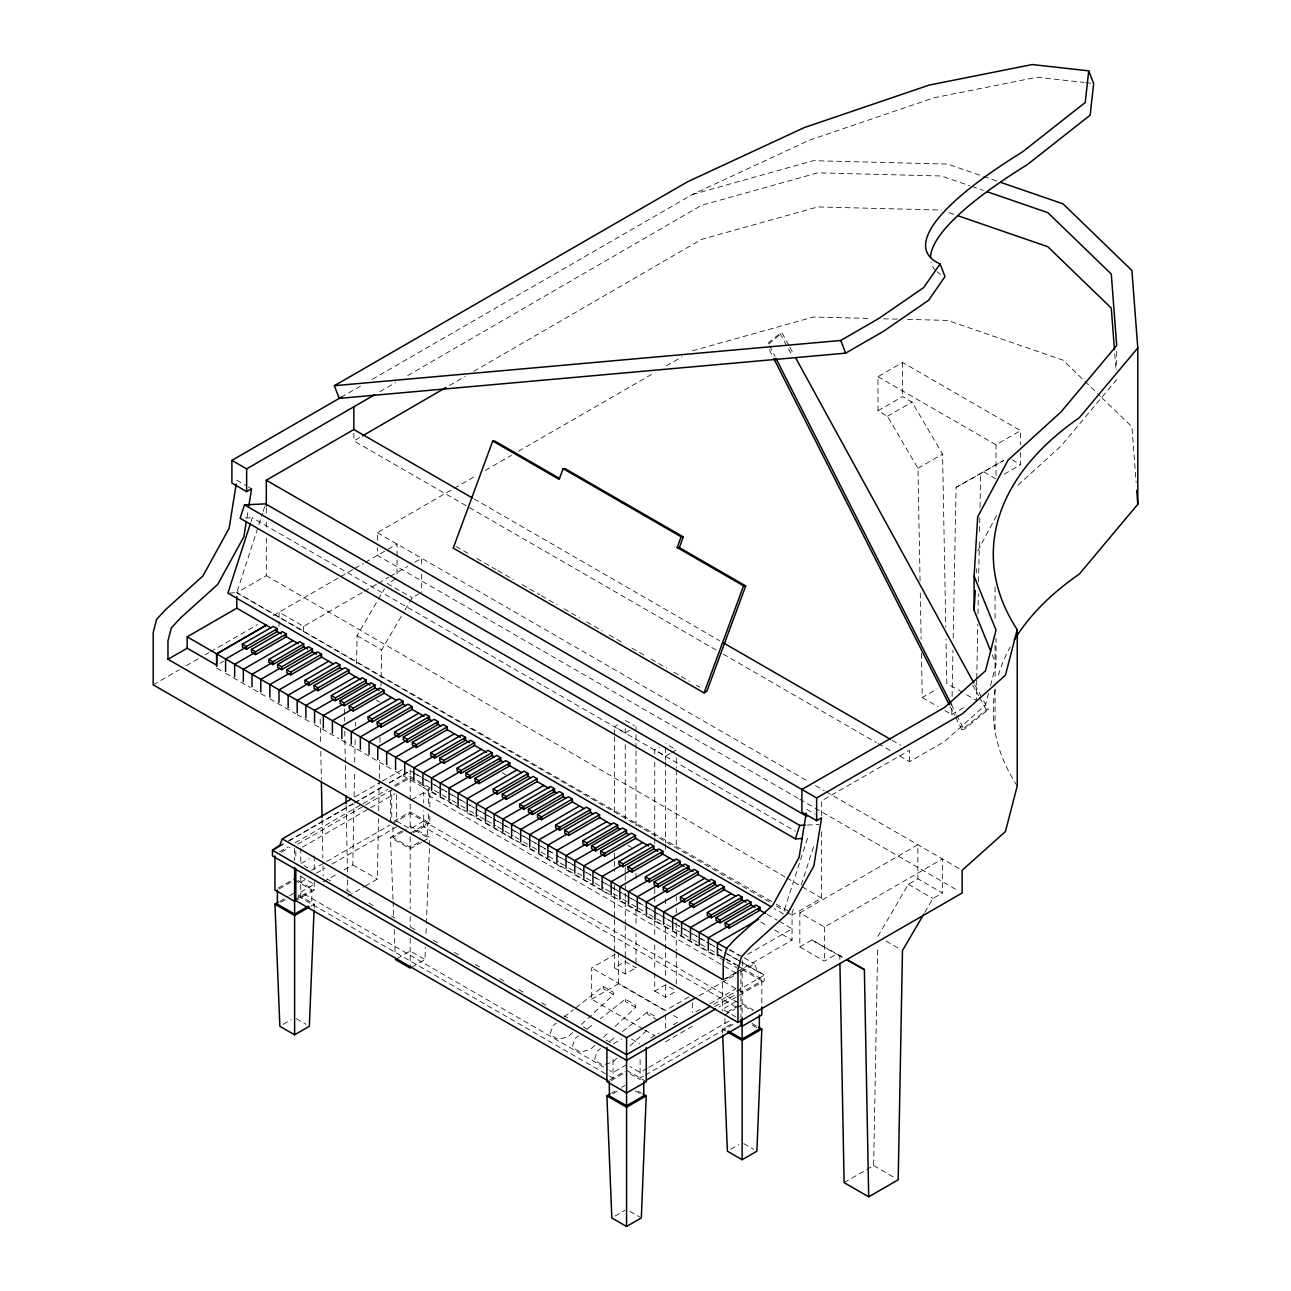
<?xml version="1.0" encoding="UTF-8"?>
<svg xmlns="http://www.w3.org/2000/svg" width="1291" height="1291" viewBox="0 0 1291 1291"><rect width="100%" height="100%" fill="white"/><g stroke="black" fill="none" stroke-linecap="round" stroke-linejoin="round"><path stroke-width="0.75" stroke-dasharray="5 3.75" d="M344.132 869.908L352.814 864.905L353.928 804.567M354.089 796.531L354.573 770.388M354.718 762.336L355.17 738.21M355.396 726.139L355.461 722.121M356.558 663.8L357.074 635.64L377.392 600.961M365.256 886.11L377.392 879.09L378.521 818.768M378.666 810.716L379.231 780.555M379.28 778.538L379.602 760.447M379.941 742.341L380.103 734.305M380.99 686.037L381.668 649.841L404.018 611.676M866.664 1169.581L873.62 1165.579L877.702 946.384M944.802 710.566L951.741 714.585L951.935 704.531M952.096 696.478L952.968 650.244M953.194 638.174L956.066 487.369L1003.317 460.645M976.722 680.276L976.335 700.384L964.183 693.364M976.754 678.259L977.787 623.973M977.981 613.919L978.368 593.812M978.594 581.757L979.353 541.542M979.546 531.489L979.821 517.401M980.014 507.347L980.66 473.168M314.116 908.186L314.278 904.184L297.882 894.711M411.813 967.12L424.933 959.552L425.417 947.546M425.982 933.522L426.304 925.518M426.385 923.517L429.451 847.461M429.532 845.46L429.855 837.456L410.183 826.095L406.891 827.983M976.367 572.655L976.609 568.702M246.968 517.562L248.195 509.88M988.486 693.315L985.469 704.951L944.609 741.502L909.477 761.674L897.293 754.622M990.487 685.553L996.023 664.203L996.023 638.157M251.083 521.499L252.294 517.723L795.304 831.226M229.669 593.037L236.818 592.714L262.525 513.318M263.138 511.43L265.591 503.877M807.52 838.295L783.104 913.689L774.374 908.638M792.045 913.27L793.271 909.493M801.227 884.916L814.702 843.33M977.69 550.902L997.62 513.689M378.408 599.218L384.508 588.809M405.035 609.949L412.152 597.814L418.494 594.15M877.88 936.33L908.364 884.287L917.869 878.8L942.462 893.001L942.462 858.918L824.433 927.067L799.839 912.866L799.839 946.948L824.433 961.15L836.471 954.194L843.459 958.035M924.824 912.366L932.957 898.488L942.462 893.001M1116.715 379.538L1061.008 446.024L1016.888 486.174M572.688 1032.542L568.314 1036.608L558.341 1039.384L550.967 1035.124L550.531 1032.574L553.145 1025.538L556.276 1023.085M581.434 1024.425L613.499 994.635L613.08 992.085L603.236 986.405L575.06 1008.416M594.828 1045.323L590.455 1049.373L580.466 1052.165L573.091 1047.905L572.671 1045.355L575.27 1038.319L578.4 1035.866M603.575 1037.206L609.4 1031.783M615.226 1026.361L635.64 1007.416L635.204 1004.866L625.377 999.186L600.315 1018.744M616.953 1058.104L612.58 1062.154L602.607 1064.946L595.232 1060.686L594.796 1058.136L597.41 1051.084L600.541 1048.647M630.073 1045.92L649.018 1028.314M768.097 343.148L779.99 333.417L782.056 333.046L788.833 345.423M768.661 343.987L782.056 333.046M955.582 717.263L961.94 729.818L986.324 709.872L988.373 709.501L982.564 698.899M961.94 729.818L963.99 729.447L988.373 709.501M564.102 1016.985L573.494 1009.643M587.792 1028.54L594.054 1023.634M609.933 1041.304L616.194 1036.415M622.456 1031.525L647.501 1011.966L657.329 1017.647M379.925 391.689L395.579 382.62M407.746 375.568L701.529 205.317L817.752 172.865L941.478 175.996L969.961 185.807M716.15 650.051L353.847 440.876L360.802 436.842M449.462 385.476L465.115 376.407M473.797 371.372L701.529 239.4L817.752 206.931L941.478 210.062M341.002 397.37L361.883 385.315M372.324 379.296L692.444 194.473L809.215 140.251L934.071 97.777L1037.109 77.218L1083.907 82.43M769.42 901.973L236.818 592.714L266.317 575.673L266.317 537.895M377.392 540.251L377.392 532.683L476.605 475.411M485.319 470.392L511.414 455.303M518.385 451.285L654.15 372.905M666.334 365.869L681.987 356.832M153.209 684.843L179.288 669.787M186.227 665.769L198.394 658.749M205.35 654.731L208.819 652.73M210.562 651.729L257.49 624.634M273.127 615.597L339.162 577.48M340.905 576.48L353.072 569.444M354.799 568.443L363.497 563.425M365.24 562.424L397.063 544.044L397.063 558.067M220.116 663.251L223.537 661.266M279.034 626.216L279.034 612.192L303.627 626.393L362.642 592.311M364.385 591.31L376.536 584.29M378.263 583.29L388.688 577.287M390.415 576.286L407.778 566.265M414.718 562.247L421.657 558.245L421.657 566.265M395.482 579.03L387.558 583.613L412.152 597.814M920.063 580.902L917.966 468.294L887.482 416.251L877.977 410.764L877.977 376.698L902.57 362.497L1020.6 430.645L1020.6 444.669M877.977 410.764L902.57 396.563L912.075 402.066L942.559 454.093L945.77 627.039M887.482 416.251L912.075 402.066M917.966 468.294L942.559 454.093M354.88 796.967L380.797 782.007M382.523 781.007L404.987 768.048M288.167 841.167L352.653 803.938M354.396 802.937L382.281 786.832M389.253 782.798L401.469 775.762M403.212 774.761L410.183 770.727L415.412 773.745M289.184 840.812L353.137 803.906M354.864 802.905L382.523 786.929M389.43 782.943L401.533 775.956M403.26 774.955L410.183 770.969M279.437 851.882L288.167 846.848M295.139 842.829L361.367 804.583M363.11 803.583L387.51 789.495M394.481 785.461L410.183 776.407L415.412 779.425M281.486 852.125L289.684 847.396M395.417 786.348L410.183 777.827L421.657 784.46M297.576 844.249L363.836 806.004M365.579 804.987L391.738 789.898L391.738 821.964M877.977 376.698L996.007 444.83L1020.6 430.645M302.497 847.09L394.901 793.739M301.158 863.485L309.356 858.757M411.813 799.597L429.855 789.188L423.287 785.396M956.066 487.369L1003.64 460.597M278.211 888.095L294.606 878.622M393.787 821.366L410.183 811.894L429.855 823.255L429.855 815.234M279.114 888.983L292.879 881.043M311.518 870.279L389.995 824.981M392.964 823.255L410.183 813.314L739.162 1003.252M1004.204 474.184L1020.6 464.712L1020.6 452.689M300.755 882.173L305.983 879.155M316.44 873.119L325.154 868.085M332.142 864.05L396.66 826.805M279.857 901.344L288.038 896.616M289.684 895.664L294.606 892.823M392.997 899.504L390.511 837.456L405.261 828.935M280.841 902.199L286.005 899.214M392.964 826.805L392.964 837.456L406.73 829.5M423.706 821.124L410.183 828.935L396.66 821.124M323.299 881.931L335.45 874.927M294.606 899.924L311.809 889.983L311.809 904.184M410.183 833.195L427.386 823.255L427.386 837.456L410.183 827.515M294.606 901.344L314.278 889.983L314.278 881.963M413.459 832.727L429.855 823.255M614.484 734.692L614.484 726.655L617.566 724.88M418.784 842.426L410.183 847.396L392.964 837.456M311.002 906.072L314.278 904.184M421.657 842.184L410.183 848.816L390.511 837.456M423.287 841.248L429.855 837.456M629.847 730.206L625.247 732.868L614.484 726.655M347.892 896.132L363.513 887.111M654.747 753.928L654.747 749.91L659.362 747.247M670.126 753.46L665.51 756.123L654.747 749.91M671.659 752.572L676.274 749.91L665.51 743.697M283.132 1024.376L291.33 1019.648M397.063 958.6L410.183 951.031L424.933 959.552M921.419 653.311L922.242 697.543L936.992 689.023M951.741 714.585L966.491 706.064M643.128 1029.008L591.665 999.282L591.665 967.879L615.194 954.291M614.484 953.759L614.484 967.83L625.247 961.617L635.995 967.83L635.995 933.667M614.484 967.83L625.247 974.043L635.995 967.83M591.665 999.282L618.55 983.758L666.592 1011.498M654.747 972.994L654.747 991.085L665.51 984.872L674.725 990.197M737.129 971.8L792.045 940.09L792.045 915.125L821.56 898.084L821.56 830.581M799.839 912.866L917.869 844.734L917.869 878.8M654.747 991.085L665.51 997.281L676.274 991.085M747.505 954.452L792.045 928.729L778.78 921.064M688.958 996.878L665.43 1010.466L591.665 967.879M723.202 979.837L735.386 972.801M613.451 1043.774L621.649 1039.045M725.752 978.949L738.855 971.381M699.141 995.732L738.888 972.785M740.614 971.784L754.428 963.812L756.946 970.187L764.272 975.157L764.272 980.837L718.958 1007.012M799.839 946.948L811.894 939.993L844.701 958.245M650.551 1037.98L659.265 1032.945M673.224 1024.893L680.196 1020.858M695.881 1011.805L701.126 1008.787M709.84 1003.753L735.999 988.648M713.729 1004.35L764.272 975.157L727.64 954.017M714.762 1006.593L735.676 994.506M761.819 1002.897L761.819 980.837L742.147 992.198L737.226 989.358M665.43 1041.869L692.331 1026.345M626.571 1064.607L613.047 1072.418L609.546 1070.4M735.999 1001.429L722.476 1009.239L735.999 1017.05M609.772 1079.986L624.925 1071.223M727.382 1012.079L738.855 1005.447M611.079 1080.648L624.844 1072.692M724.929 1014.92L735.257 1008.949M736.983 1007.964L742.147 1004.979L752.475 1010.934M647.065 1068.383L640.094 1072.418L629.943 1066.56M648.808 1067.383L732.497 1019.051M611.821 1092.993L615.097 1091.105M621.649 1087.312L624.925 1085.424M722.637 1033.123L722.476 1029.105L732.304 1023.44M612.789 1093.848L621.407 1088.878M643.58 1076.081L640.094 1078.098L640.094 1056.038M645.322 1075.064L734.256 1023.731M615.097 1216.041L624.925 1210.361M730.658 1149.313L738.855 1144.584M844.104 1182.621L864.938 1170.598M692.444 194.473L813.395 160.697L947.642 164.086L981.693 175.818M692.444 350.797L813.395 317.021L871.506 318.49M245.355 518.046L252.294 517.723M807.391 825.046L818.897 824.513M883.528 318.796L897.552 319.151M907.573 319.393L947.642 320.41L1063.026 360.173L1100.335 396.256M1085.844 82.656L1091.702 83.302M983.581 176.48L996.83 181.03M971.849 186.469L983.242 190.39M949.063 212.676L954.759 214.645M1011.999 459.741L1020.6 464.712M983.968 471.957L996.007 478.913L996.007 444.83M962.44 692.363L946.819 683.342L945.996 639.11M922.242 697.543L937.863 706.564M474.039 498.907L719.636 640.691M892.065 740.259L900.779 745.278M723.105 654.069L876.395 742.567M878.138 743.568L890.322 750.604M456.013 546.48L468.213 553.516M476.912 558.551L496.067 569.605M497.81 570.606L513.495 579.659M522.193 584.694L539.622 594.748M541.365 595.748L557.034 604.801M564.006 608.819L579.675 617.873M586.647 621.891L602.316 630.944M609.287 634.978L621.487 642.014M631.928 648.05L644.128 655.086M651.1 659.104L666.769 668.157M673.741 672.175L689.41 681.228M696.382 685.247L699.867 687.264M377.392 532.683L808.537 781.604M815.509 785.638L824.239 790.673M825.982 791.673L960.391 869.279M798.064 798.274L377.392 555.404L377.392 547.836M799.807 799.274L958.648 890.984M236.818 480.236L246.646 485.916M248.292 486.868L251.567 488.756M806.794 809.312L814.992 814.056M625.247 720.443L634.462 725.768M908.364 884.287L932.957 898.488M357.074 635.64L381.668 649.841M886.078 941.058L900.828 949.579M236.818 592.714L774.584 903.184M776.327 904.2L788.559 911.252M811.894 939.993L836.471 954.194M767.161 914.367L777.117 920.112M376.359 700.093L379.861 702.11M502.118 772.696L505.604 774.713M627.862 845.298L631.364 847.316M760.609 921.935L767.596 925.97M774.584 930.004L792.045 940.09M730.093 949.756L742.26 956.776M744.003 957.777L754.428 963.812M729.076 949.756L739.033 955.501M417.154 774.761L424.126 778.78M425.869 779.796L432.856 783.815M434.599 784.831L450.301 793.884M452.044 794.901L459.015 798.919M460.758 799.936L467.745 803.954M469.488 804.971L478.203 810.006M479.945 811.006L485.174 814.04M486.933 815.041L495.647 820.075M497.39 821.076L513.092 830.145M514.835 831.146L521.806 835.18M523.549 836.181L530.536 840.215M532.279 841.216L539.251 845.25M540.994 846.25L558.438 856.336M560.181 857.337L567.169 861.371M568.911 862.372L575.883 866.406M577.626 867.407L584.613 871.441M586.356 872.442L593.327 876.476M595.07 877.477L603.801 882.511M605.544 883.512L621.245 892.581M622.988 893.598L629.96 897.616M631.702 898.633L636.931 901.651M638.674 902.651L647.404 907.686M649.147 908.703L664.849 917.756M666.592 918.772L673.563 922.791M675.306 923.807L682.293 927.826M684.036 928.842L691.008 932.86M692.751 933.877L708.452 942.93M710.195 943.947L725.897 953M413.653 772.97L420.608 776.988M422.351 777.989L429.306 782.007M431.033 783.008L446.686 792.045M448.429 793.061L455.384 797.063M457.127 798.08L464.066 802.082M465.809 803.099L474.507 808.118M476.25 809.118L491.887 818.155M493.63 819.156L500.585 823.174M502.328 824.174L509.283 828.193M511.01 829.193L517.965 833.211M519.708 834.212L535.362 843.249M537.088 844.249L545.786 849.268M547.529 850.269L554.485 854.287M556.227 855.288L563.183 859.306M564.909 860.306L580.563 869.343M582.306 870.344L590.988 875.363M592.73 876.363L599.686 880.381M601.428 881.382L608.384 885.4M610.11 886.401L625.764 895.438M627.507 896.438L634.462 900.456M636.205 901.457L643.144 905.475M644.887 906.476L651.842 910.494M653.585 911.494L669.238 920.531M670.965 921.532L679.663 926.551M681.406 927.567L686.618 930.569M688.361 931.569L697.043 936.588M698.786 937.605L714.439 946.626M716.182 947.642L723.121 951.645M724.864 952.661L737.032 959.681M738.775 960.682L761.383 973.737M417.154 780.442L424.126 784.46M425.869 785.477L432.856 789.495M434.599 790.512L450.301 799.565M452.044 800.581L459.015 804.6M460.758 805.616L467.745 809.635M469.488 810.651L478.203 815.686M479.945 816.687L485.174 819.704M486.933 820.721L495.647 825.756M497.39 826.756L513.092 835.826M514.835 836.826L521.806 840.861M523.549 841.861L530.536 845.895M532.279 846.896L539.251 850.93M540.994 851.931L558.438 862.001M560.181 863.017L567.169 867.036M568.911 868.052L575.883 872.087M577.626 873.087L584.613 877.122M586.356 878.122L593.327 882.156M595.07 883.157L603.801 888.192M605.544 889.192L621.245 898.262M622.988 899.262L629.96 903.297M631.702 904.297L636.931 907.331M638.674 908.331L647.404 913.366M649.147 914.383L664.849 923.436M666.592 924.453L673.563 928.471M675.306 929.488L682.293 933.506M684.036 934.523L691.008 938.541M692.751 939.558L708.452 948.611M710.195 949.627L715.424 952.645M725.897 958.68L739.856 966.749M741.599 967.75L764.272 980.837M725.768 959.197L735.725 964.942M737.387 965.894L742.357 968.783L742.357 959.31M761.819 980.837L742.147 969.476L742.147 1019.18M432.114 791.916L521.08 843.281M522.823 844.282L646.694 915.803M648.437 916.804L655.425 920.838M657.167 921.839L718.232 957.099M719.975 958.1L725.203 961.133M726.946 962.134L739.162 969.186M216.63 668.092L222.601 671.546M225.586 673.256L250.293 687.522M253.488 689.362L257.861 691.895M260.782 693.59L268.334 697.947M269.851 698.818L295.704 713.745M297.204 714.617L311.099 722.637M314.568 724.638L338.71 738.565M341.857 740.389L383.685 764.53M386.654 766.257L394.078 770.533M395.562 771.405L421.415 786.316M422.932 787.187L429.871 791.205M431.614 792.206L436.826 795.208M440.296 797.225L447.59 801.437M449.058 802.276L464.211 811.038M467.261 812.797L474.878 817.187M476.411 818.074L482.447 821.56M485.481 823.303L492.42 827.321M494.163 828.322L517.643 841.877M520.676 843.62L528.229 847.993M529.73 848.865L535.781 852.35M538.799 854.093L555.42 863.695M556.937 864.567L562.989 868.052M566.007 869.795L573.301 874.007M574.769 874.862L600.605 889.773M602.122 890.645L608.174 894.147M611.192 895.889L618.131 899.892M619.874 900.908L643.37 914.464M646.388 916.207L651.552 919.192M654.989 921.177L661.88 925.147M663.606 926.147L669.642 929.633M672.659 931.376L697.802 945.883M700.771 947.594L705.306 950.224M708.323 951.967L714.423 955.485M735.999 973.027L423.706 792.739L423.706 802.76M735.58 988.406L722.476 980.837L722.476 1010.901M742.147 1003.559L753.621 1010.175M735.999 1007.109L423.706 826.805L423.706 810.78M751.975 1023.44L756.897 1026.28M752.475 1025.135L757.639 1028.12M722.476 1029.105L725.752 1031.009M673.45 1015.452L680.325 1019.422M613.499 994.635L603.672 988.954L603.236 986.405M635.64 1007.416L625.796 1001.735L625.377 999.186M657.764 1020.197L647.921 1014.516L647.501 1011.966M644.838 1029.992L655.134 1035.931M352.814 864.905L377.392 879.09M873.62 1165.579L894.921 1177.892M631.493 1039.045L639.674 1043.774M304.24 865.728L307.726 867.746M326.913 878.832L330.415 880.849M346.117 889.902L353.089 893.937M368.79 903.006L375.778 907.024M391.48 916.094L394.965 918.111M410.667 927.18L417.639 931.198M433.34 940.268L440.328 944.302M454.287 952.355L459.515 955.372M475.217 964.442L482.189 968.476M499.633 978.546L504.878 981.563M518.837 989.632L525.808 993.65M541.51 1002.72L546.739 1005.737M564.199 1015.807L567.685 1017.824M583.387 1026.894L590.358 1030.928M606.06 1039.981L613.047 1044.016M300.755 876.492L314.278 884.303L300.755 892.113L607.803 1069.384M297.882 880.51L314.278 889.983M626.571 1070.287L646.242 1081.632M294.606 880.042L311.809 889.983M630.008 1073.692L640.336 1079.647M743.777 1143.632L753.621 1149.313M638.044 1091.105L641.32 1092.993M298.043 896.228L607.803 1075.064M609.546 1076.081L613.047 1078.098L613.047 1056.038M635.172 1090.863L640.336 1093.848M296.236 1018.696L306.08 1024.376M629.847 1211.313L639.674 1216.993M266.317 575.673L785.009 876.863M786.735 877.864L800.662 885.949M802.405 886.965L821.56 898.084M776.375 906.024L785.089 911.075M786.832 912.092L792.045 915.125M1101.772 397.644L1131.9 426.788L1136.128 482.431M789.802 347.182L793.675 354.25M974.818 684.763L981.596 697.124M779.99 333.417L791.625 354.622M972.768 685.134L978.578 695.736M979.546 697.495L986.324 709.872M769.581 345.778L775.02 356.542M951.273 704.337L955.824 713.31M956.728 715.101L963.99 729.447M769.339 349.748L772.97 356.913M950.128 706.5L954.678 715.472M992.246 654.908L996.023 664.203M1114.762 353.75L1115.957 369.613M393.077 901.505L393.723 917.514M394.207 929.52L395.175 953.549M920.289 592.972L921.145 639.223M839.779 955.405L839.86 959.423M344.326 709.13L344.455 715.166M344.487 717.167L344.568 721.201M344.745 731.255L345.359 763.417M345.407 765.434L345.907 791.577M346.166 805.649L347.553 878.041M347.586 880.042L347.779 890.096M320.2 719.071L320.668 743.196M320.814 751.233L321.346 779.393M322.121 819.607L322.847 857.805M322.992 865.841L323.186 875.895M1116.715 351.475L1116.715 369.516M995.054 587.002L995.054 619.067M995.054 645.113L995.054 679.195M995.054 689.216L995.054 731.303M909.477 761.674L909.477 750.313L821.56 800.807L821.56 816.687M902.57 362.497L902.57 396.563M824.433 927.067L824.433 961.15M740.905 970.187L740.905 1017.55M724.929 1018.47L724.929 1029.105M692.331 1002.784L692.331 1012.612M676.274 757.946L676.274 768M676.274 770.001L676.274 848.381M676.274 896.616L676.274 900.634M676.274 908.67L676.274 912.705M676.274 922.742L676.274 950.886M676.274 952.887L676.274 985.049M665.51 747.715L665.51 760.141M665.51 761.787L665.51 842.539M665.51 844.185L665.51 852.593M665.51 898.81L665.51 906.847M665.51 926.583L665.51 978.836M665.51 985.227L665.51 997.281M665.43 1014.387L665.43 1028.136M654.747 761.964L654.747 836.326M654.747 838.343L654.747 844.362M654.747 888.579L654.747 894.615M654.747 896.616L654.747 904.652M654.747 920.741L654.747 936.814M654.747 944.851L654.747 970.977M635.995 726.655L635.995 732.691M635.995 734.692L635.995 748.764M635.995 750.781L635.995 827.144M635.995 873.378L635.995 879.397M635.995 909.542L635.995 925.631M625.247 728.479L625.247 736.887M625.247 744.568L625.247 819.285M625.247 867.52L625.247 873.555M625.247 875.556L625.247 883.609M625.247 885.255L625.247 891.645M625.247 893.291L625.247 923.791M625.247 925.437L625.247 957.97M625.247 959.971L625.247 974.043M618.55 952.355L618.55 983.758M614.484 736.709L614.484 817.09M614.484 853.27L614.484 859.306M614.484 861.307L614.484 871.36M614.484 885.432L614.484 917.594M614.484 919.595L614.484 951.757M429.855 793.19L429.855 807.23M428.612 789.898L428.612 805.923M428.612 813.943L428.612 823.965M421.657 574.269L421.657 592.311M410.183 769.969L410.183 776.407M410.183 777.827L410.183 830.129M410.183 836.746L410.183 908.719M410.183 916.384L410.183 926.857M410.183 938.25L410.183 968.072M397.063 560.084L397.063 576.109M396.66 794.74L396.66 820.802M390.511 791.189L390.511 821.254M353.847 433.308L353.847 440.876M314.278 855.917L314.278 869.94M303.627 626.393L303.627 634.397M300.755 848.106L300.755 864.131M300.755 875.75L300.755 897.794M295.833 851.269L295.833 859.29M294.606 848.558L294.606 860.581M266.317 508.073L266.317 514.044M266.317 522L266.317 529.955M1017.243 785.961A367.806 212.353 0 0 1 995.183 689.071M998.443 675.193A367.806 212.353 0 0 1 1010.191 646.952M940.655 274.337A367.806 77.718 -21.2 0 1 937.04 271.756M935.523 270.335A367.806 77.718 -21.2 0 1 930.94 262.041"/><path stroke-width="1.5" d="M314.036 910.187L309.356 1026.28L294.606 1034.785L279.857 1026.28L274.935 904.184L278.211 902.28M642.966 1093.945L646.242 1095.833L641.32 1217.929L626.571 1226.45L611.821 1217.929L606.899 1095.833L610.175 1093.945M758.527 1027.216L761.819 1029.105L756.897 1151.201L742.147 1159.721L727.382 1151.201L722.702 1035.124M351.426 798.968L282.309 838.876L279.792 845.25L272.466 850.236L272.466 855.917L626.571 1060.347L715.472 1009.013M990.73 651.18L974.108 610.24L974.108 576.157L977.69 516.836L1008.077 460.129L1061.008 411.942L1116.715 345.472L1111.293 274.031L1047.808 212.644L987.05 191.697M974.108 610.24L975.302 590.455M334.353 385.702L687.522 181.805L804.293 127.583L929.165 85.093L1032.187 64.55L1088.733 70.844L1085.231 102.473L1022.52 151.886A367.806 77.718 -21.2 0 0 940.09 263.897L923.775 287.506L878.881 318.457L840.748 340.469L334.353 385.702L339.259 398.386L845.653 353.153L883.802 331.125L928.681 300.19L944.996 276.581L940.09 263.897M236.205 484.077L229.136 528.245L202.929 575.964L165.845 609.384L156.566 619.422L153.209 632.396L153.209 684.843L737.952 1022.424L962.134 893.001L962.134 870.279L1005.431 831.549L1017.243 785.961L1017.243 629.637A367.806 212.353 0 0 1 1079.26 417.816L1137.791 347.973L1131.9 270.464L1063.026 203.849L1000.606 182.338M246.355 521.403L243.886 536.766L217.679 584.468L180.611 617.905L171.316 627.942L167.959 640.917L167.959 659.281L723.202 979.837L723.202 961.472L726.543 948.498L735.838 938.476L772.906 905.039L799.129 857.321L806.181 813.152M248.808 506.04L251.567 488.756L246.646 491.597L231.896 483.076L231.896 460.371L341.792 396.918M1017.243 629.637L1005.431 675.225L962.134 713.955L816.638 797.967L266.317 480.236L353.847 429.516L353.847 406.81M806.843 816.364L265.591 503.877L244.483 504.846L240.142 518.288L795.369 838.86L802.308 838.537M250.47 523.388L227.878 593.134L770.888 906.621M795.369 838.86L799.71 825.401L805.471 825.143M559.6 478.477L494.921 441.135L492.759 441.022L453.222 548.094L704.031 692.896L706.822 691.282L745.73 585.936L679.34 547.61L677.178 547.513L681.132 536.798L683.294 536.911L679.34 547.61M683.294 536.911L565.264 468.762L563.102 468.649L559.148 479.364L492.759 441.022M704.031 692.896L743.568 585.84L745.73 585.936M923.807 914.093L902.474 950.531L898.197 1179.78L868.698 1196.822L844.104 1182.621L839.925 963.441M1137.791 347.973L1137.791 504.297L1079.26 574.14A367.806 212.353 0 0 0 1014.193 640.013M374.713 394.707L246.646 468.891L231.896 460.371M362.545 435.842L445.992 387.478M216.63 666.317L216.63 653.891L266.285 625.183L216.678 653.875L216.678 665.22L187.179 648.195L187.179 636.834L236.818 608.174L270.771 627.781M167.959 659.281L187.179 648.195M242.418 644.177L273.256 626.377L277.291 628.701L277.291 631.541L246.452 649.341L242.418 647.017L242.418 644.177L246.452 646.501L277.291 628.701M246.145 647.194L225.586 659.072L225.586 671.481M251.487 649.421L282.326 631.606L286.36 633.946L286.36 636.77L255.521 654.585L251.487 652.262L251.487 649.421L255.521 651.745L286.36 633.946M255.215 652.423L234.655 664.3L234.655 676.726M293.025 640.626L243.337 669.319L243.337 681.729M268.851 659.443L299.69 641.643L303.724 643.967L303.724 646.807L272.885 664.607L268.851 662.283L268.851 659.443L272.885 661.767L303.724 643.967M272.579 662.461L252.019 674.322L252.019 686.747M277.613 664.494L308.452 646.694L312.487 649.018L312.487 651.858L281.648 669.674L277.613 667.334L277.613 664.494L281.648 666.834L312.487 649.018M279.631 668.496L260.782 679.389L260.782 691.815M286.683 669.739L317.521 651.923L321.556 654.263L321.556 657.103L290.717 674.903L286.683 672.579L286.683 669.739L290.717 672.062L321.556 654.263M288.7 673.741L269.851 684.617L269.851 697.043M328.689 661.218L279.001 689.894L279.001 702.32M304.983 680.292L335.805 662.493L339.84 664.817L339.84 667.657L309.001 685.456L304.983 683.133L304.983 680.292L309.001 682.616L339.84 664.817M308.694 683.31L288.135 695.171L288.135 707.597M314.036 685.521L344.875 667.721L348.909 670.045L348.909 672.885L318.07 690.701L314.036 688.361L314.036 685.521L318.07 687.861L348.909 670.045M317.764 688.539L297.204 700.416L297.204 712.842M355.574 676.742L305.886 705.435L305.886 717.844M331.416 695.559L362.255 677.743L366.273 680.083L366.273 682.923L335.434 700.723L331.416 698.399L331.416 695.559L335.434 697.882L366.273 680.083M333.417 699.561L314.568 710.437L314.568 722.863M340.162 700.61L371.001 682.81L375.036 685.134L375.036 687.974L344.197 705.774L340.162 703.45L340.162 700.61L344.197 702.933L375.036 685.134M342.18 704.612L323.331 715.504L323.331 727.914M349.232 705.854L380.07 688.038L384.105 690.378L384.105 693.202L353.266 711.018L349.232 708.678L349.232 705.854L353.266 708.178L384.105 690.378M351.249 709.856L332.4 720.733L332.4 733.159M391.544 697.495L341.857 726.188L341.857 738.613M368.145 716.763L398.984 698.964L403.018 701.287L403.018 704.128L372.179 721.927L368.145 719.603L368.145 716.763L372.179 719.087L403.018 701.287M371.873 719.781L351.313 731.642L351.313 744.068M377.214 721.992L408.053 704.192L412.071 706.516L412.071 709.356L381.232 727.156L377.214 724.832L377.214 721.992L381.232 724.332L412.071 706.516M380.942 725.009L360.367 736.887L360.367 749.296M418.752 713.213L369.065 741.889L369.065 754.315M394.578 732.029L425.417 714.213L429.451 716.553L429.451 719.377L398.612 737.193L394.578 734.869L394.578 732.029L398.612 734.353L429.451 716.553M398.306 735.031L377.747 746.908L377.747 759.334M403.341 737.08L434.179 719.281L438.198 721.604L438.198 724.445L407.375 742.244L403.341 739.921L403.341 737.08L407.375 739.404L438.198 721.604M407.214 740.179L386.654 752.056L386.654 764.482M412.394 742.309L443.233 724.509L447.267 726.833L447.267 729.673L416.428 747.489L412.394 745.149L412.394 742.309L416.428 744.649L447.267 726.833M416.122 745.327L395.562 757.204L395.562 769.63M454.4 733.788L404.712 762.481L404.712 774.907M430.694 752.879L461.533 735.063L465.567 737.403L465.567 740.243L434.728 758.043L430.694 755.719L430.694 752.879L434.728 755.203L465.567 737.403M434.421 755.897L413.862 767.758L413.862 780.184M282.939 844.185L272.466 850.236L626.571 1054.666L710.228 1006.367M439.763 758.107L470.602 740.308L474.636 742.632L474.636 745.472L443.797 763.271L439.763 760.948L439.763 758.107L443.797 760.431L474.636 742.632M441.764 762.11L422.932 773.002L422.932 785.412M481.301 749.329L431.614 778.005L431.614 790.431M457.127 768.129L487.966 750.329L492 752.653L492 755.493L461.161 773.309L457.127 770.969L457.127 768.129L461.161 770.469L492 752.653M460.855 771.147L440.296 783.024L440.296 795.45M465.89 773.196L496.728 755.396L500.763 757.72L500.763 760.56L469.924 778.36L465.89 776.036L465.89 773.196L469.924 775.52L500.763 757.72M469.617 776.214L449.058 788.075L449.058 800.501M474.959 778.425L505.798 760.625L509.816 762.949L509.816 765.789L478.977 783.589L474.959 781.265L474.959 778.425L478.977 780.748L509.816 762.949M478.687 781.442L458.111 793.32L458.111 805.729M516.949 769.904L467.261 798.596L467.261 811.022M493.243 788.995L524.081 771.179L528.116 773.519L528.116 776.343L497.277 794.159L493.243 791.819L493.243 788.995L497.277 791.318L528.116 773.519M496.97 791.996L476.411 803.873L476.411 816.299M277.387 889.983L277.387 904.184L294.606 914.125L308.371 906.169M502.312 794.223L533.151 776.424L537.185 778.747L537.185 781.588L506.346 799.387L502.312 797.063L502.312 794.223L506.346 796.547L537.185 778.747M274.935 904.184L294.606 915.545L309.356 907.024M506.04 797.241L485.481 809.102L485.481 821.528M543.85 785.428L494.163 814.121L494.163 826.547M519.676 804.245L550.515 786.445L554.549 788.769L554.549 791.609L523.71 809.409L519.676 807.085L519.676 804.245L523.71 806.585L554.549 788.769M523.404 807.262L502.845 819.139L502.845 831.565M528.439 809.312L559.277 791.496L563.312 793.836L563.312 796.676L532.473 814.476L528.439 812.152L528.439 809.312L532.473 811.636L563.312 793.836M532.166 812.329L511.607 824.191L511.607 836.616M537.508 814.54L568.347 796.741L572.381 799.064L572.381 801.905L541.542 819.704L537.508 817.381L537.508 814.54L541.542 816.864L572.381 799.064M541.236 817.558L520.676 829.435L520.676 841.845M579.433 805.971L529.73 834.664L529.73 847.09M555.63 825.014L586.469 807.214L590.503 809.538L590.503 812.378L559.665 830.178L555.63 827.854L555.63 825.014L559.665 827.337L590.503 809.538M559.358 828.031L538.799 839.892L538.799 852.318M564.7 830.242L595.538 812.442L599.573 814.766L599.573 817.606L568.734 835.422L564.7 833.082L564.7 830.242L568.734 832.582L599.573 814.766M566.717 834.244L547.868 845.137L547.868 857.563M606.625 821.673L556.937 850.366L556.937 862.791M582.838 840.715L613.677 822.916L617.711 825.239L617.711 828.08L586.872 845.879L582.838 843.556L582.838 840.715L586.872 843.039L617.711 825.239M584.855 844.717L566.007 855.61L566.007 868.02M591.601 845.766L622.44 827.967L626.474 830.291L626.474 833.131L595.635 850.947L591.601 848.607L591.601 845.766L595.635 848.106L626.474 830.291M595.329 848.784L574.769 860.661L574.769 873.087M600.67 851.011L631.509 833.211L635.543 835.535L635.543 838.375L604.704 856.175L600.67 853.851L600.67 851.011L604.704 853.335L635.543 835.535M604.398 854.029L583.839 865.89L583.839 878.316M642.66 842.49L592.972 871.183L592.972 883.593M618.954 861.565L649.793 843.765L653.827 846.089L653.827 848.929L622.988 866.729L618.954 864.405L618.954 861.565L622.988 863.889L653.827 846.089M620.971 865.567L602.122 876.46L602.122 888.87M628.023 866.81L658.862 848.994L662.896 851.334L662.896 854.174L632.057 871.974L628.023 869.65L628.023 866.81L632.057 869.133L662.896 851.334M630.04 870.812L611.192 881.688L611.192 894.114M669.561 858.015L619.874 886.707L619.874 899.133M645.387 876.831L676.226 859.031L680.26 861.355L680.26 864.195L649.421 881.995L645.387 879.671L645.387 876.831L649.421 879.155L680.26 861.355M649.115 879.849L628.556 891.71L628.556 904.136M654.15 881.882L684.988 864.082L689.023 866.406L689.023 869.246L658.184 887.062L654.15 884.722L654.15 881.882L658.184 884.222L689.023 866.406M657.877 884.9L637.318 896.777L637.318 909.203M663.219 887.127L694.058 869.311L698.092 871.651L698.092 874.491L667.253 892.291L663.219 889.967L663.219 887.127L667.253 889.451L698.092 871.651M666.947 890.144L646.388 902.006L646.388 914.431M704.676 878.283L654.989 906.976L654.989 919.402M680.438 897.067L711.276 879.252L715.311 881.592L715.311 884.416L684.472 902.231L680.438 899.908L680.438 897.067L684.472 899.391L715.311 881.592M974.108 576.157L996.023 630.137L985.469 670.868L944.609 707.42L801.889 789.447L801.889 812.152L816.638 820.673L821.56 817.832L813.879 865.841L787.655 913.544L750.587 946.981L741.308 957.018L737.952 969.993L737.952 1022.424M684.165 900.069L663.606 911.946L663.606 924.372M689.507 902.296L720.346 884.496L724.364 886.82L724.364 889.66L693.525 907.46L689.507 905.136L689.507 902.296L693.525 904.62L724.364 886.82M693.235 905.314L672.659 917.175L672.659 929.601M731.271 893.646L681.583 922.323L681.583 934.749M707.323 912.592L738.162 894.776L742.196 897.116L742.196 899.956L711.357 917.756L707.323 915.432L707.323 912.592L711.357 914.916L742.196 897.116M711.051 915.609L690.491 927.471L690.491 939.896M716.085 917.643L746.924 899.843L750.959 902.167L750.959 905.007L720.12 922.807L716.085 920.483L716.085 917.643L720.12 919.967L750.959 902.167M719.813 920.661L699.254 932.538L699.254 944.947M725.155 922.887L755.993 905.072L760.028 907.412L760.028 910.252L729.189 928.051L725.155 925.728L725.155 922.887L729.189 925.211L760.028 907.412M728.882 925.889L708.323 937.766L708.323 950.192M758.592 919.305L717.473 943.043L717.473 955.469M282.309 838.876L626.571 1037.625L695.688 997.717M646.759 1079.922L740.905 1025.57L740.905 1019.551M742.147 1026.28L761.819 1014.92L761.819 1006.899M609.352 1081.632L609.352 1095.833L626.571 1105.774L643.773 1095.833L643.773 1081.632M728.366 1031.106L742.147 1039.045L759.35 1029.105L759.35 1014.92M606.899 1095.833L626.571 1107.194L646.242 1095.833M727.382 1031.945L742.147 1040.465L761.819 1029.105M622.117 502.732L624.279 502.828M958.567 215.952L1047.808 246.71L1111.293 308.113L1114.456 349.78M846.944 959.971L864.373 969.606L868.698 1196.822M563.102 468.649L681.132 536.798M677.178 547.513L743.568 585.84M353.847 429.516L472.296 497.906M723.105 642.708L890.322 739.243M244.483 504.846L799.71 825.401M847.977 960.133L864.373 969.606M275.273 630.379L281.325 633.865M284.343 635.608L298.237 643.628M303.175 646.484L307.548 649.018M311.986 651.568L316.521 654.182M321.072 656.812L333.256 663.848M339.339 667.366L342.357 669.109M348.635 672.724L360.786 679.744M365.724 682.6L370.097 685.118M374.535 687.683L379.07 690.298M383.669 692.96L396.272 700.238M402.502 703.837L405.535 705.58M411.797 709.195L423.948 716.215M427.434 718.216L431.888 720.798M436.342 723.363L440.796 725.945M446.783 729.399L460.5 737.306M463.55 739.065L469.585 742.567M474.346 745.31L486.513 752.33M491.435 755.17L494.356 756.865M498.746 759.398L503.28 762.013M507.815 764.627L521.532 772.551M527.599 776.052L530.633 777.811M536.895 781.426L549.062 788.446M552.532 790.447L556.905 792.981M562.795 796.386L565.829 798.128M571.865 801.614L583.952 808.586M590.003 812.087L593.021 813.83M599.072 817.316L611.159 824.303M617.163 827.757L620.083 829.451M625.974 832.84L628.991 834.583M635.043 838.085L648.76 846.008M653.327 848.639L657.861 851.253M660.879 852.996L674.773 861.016M679.712 863.873L684.085 866.406M687.006 868.085L693.057 871.57M697.802 874.314L709.84 881.269M713.294 883.254L717.828 885.884M722.347 888.498L735.725 896.212M740.179 898.794L746.02 902.167M750.458 904.717L754.993 907.331M758.011 909.074L765.628 913.479M187.179 636.834L727.43 948.804M717.473 954.404L724.106 958.245M608.126 1080.938L295.833 900.634L295.833 868.569M294.606 901.344L274.935 889.983L274.935 855.917M395.417 959.552L410.183 968.072M795.611 357.785L973.85 682.987M775.939 358.333L951.273 704.337M773.874 358.704L949.224 704.708M1088.733 70.844L1093.655 83.528L1090.153 115.157L1027.442 164.554A367.806 77.718 -21.2 0 0 930.537 257.087M840.748 340.469L845.653 353.153M1136.726 490.386L1137.791 504.297M345.972 795.595L346.133 803.631M321.394 781.394L322.072 817.59M816.638 797.967L816.638 820.673M742.147 1018.26L742.147 1039.045M742.147 1040.465L742.147 1159.721M729.189 925.211L729.189 928.051M720.12 919.967L720.12 922.807M711.357 914.916L711.357 917.756M693.525 904.62L693.525 907.46M684.472 899.391L684.472 902.231M667.253 889.451L667.253 892.291M658.184 884.222L658.184 887.062M649.421 879.155L649.421 881.995M646.242 1047.566L646.242 1081.632L626.571 1092.993L606.899 1081.632L606.899 1047.566M632.057 869.133L632.057 871.974M626.571 1037.625L626.571 1105.774M626.571 1107.194L626.571 1226.45M622.988 863.889L622.988 866.729M604.704 853.335L604.704 856.175M595.635 848.106L595.635 850.947M586.872 843.039L586.872 845.879M568.734 832.582L568.734 835.422M559.665 827.337L559.665 830.178M541.542 816.864L541.542 819.704M532.473 811.636L532.473 814.476M523.71 806.585L523.71 809.409M506.346 796.547L506.346 799.387M497.277 791.318L497.277 794.159M478.977 780.748L478.977 783.589M469.924 775.52L469.924 778.36M461.161 770.469L461.161 773.309M443.797 760.431L443.797 763.271M434.728 755.203L434.728 758.043M416.428 744.649L416.428 747.489M407.375 739.404L407.375 742.244M398.612 734.353L398.612 737.193M381.232 724.332L381.232 727.156M372.179 719.087L372.179 721.927M353.266 708.178L353.266 711.018M344.197 702.933L344.197 705.774M335.434 697.882L335.434 700.723M318.07 687.861L318.07 690.701M309.001 682.616L309.001 685.456M294.606 867.262L294.606 914.125M294.606 915.545L294.606 1034.785M290.717 672.062L290.717 674.903M281.648 666.834L281.648 669.674M272.885 661.767L272.885 664.607M266.317 480.236L266.317 506.088M255.521 651.745L255.521 654.585M246.646 468.891L246.646 491.597M246.452 646.501L246.452 649.341M236.818 596.571L236.818 608.174"/></g></svg>
